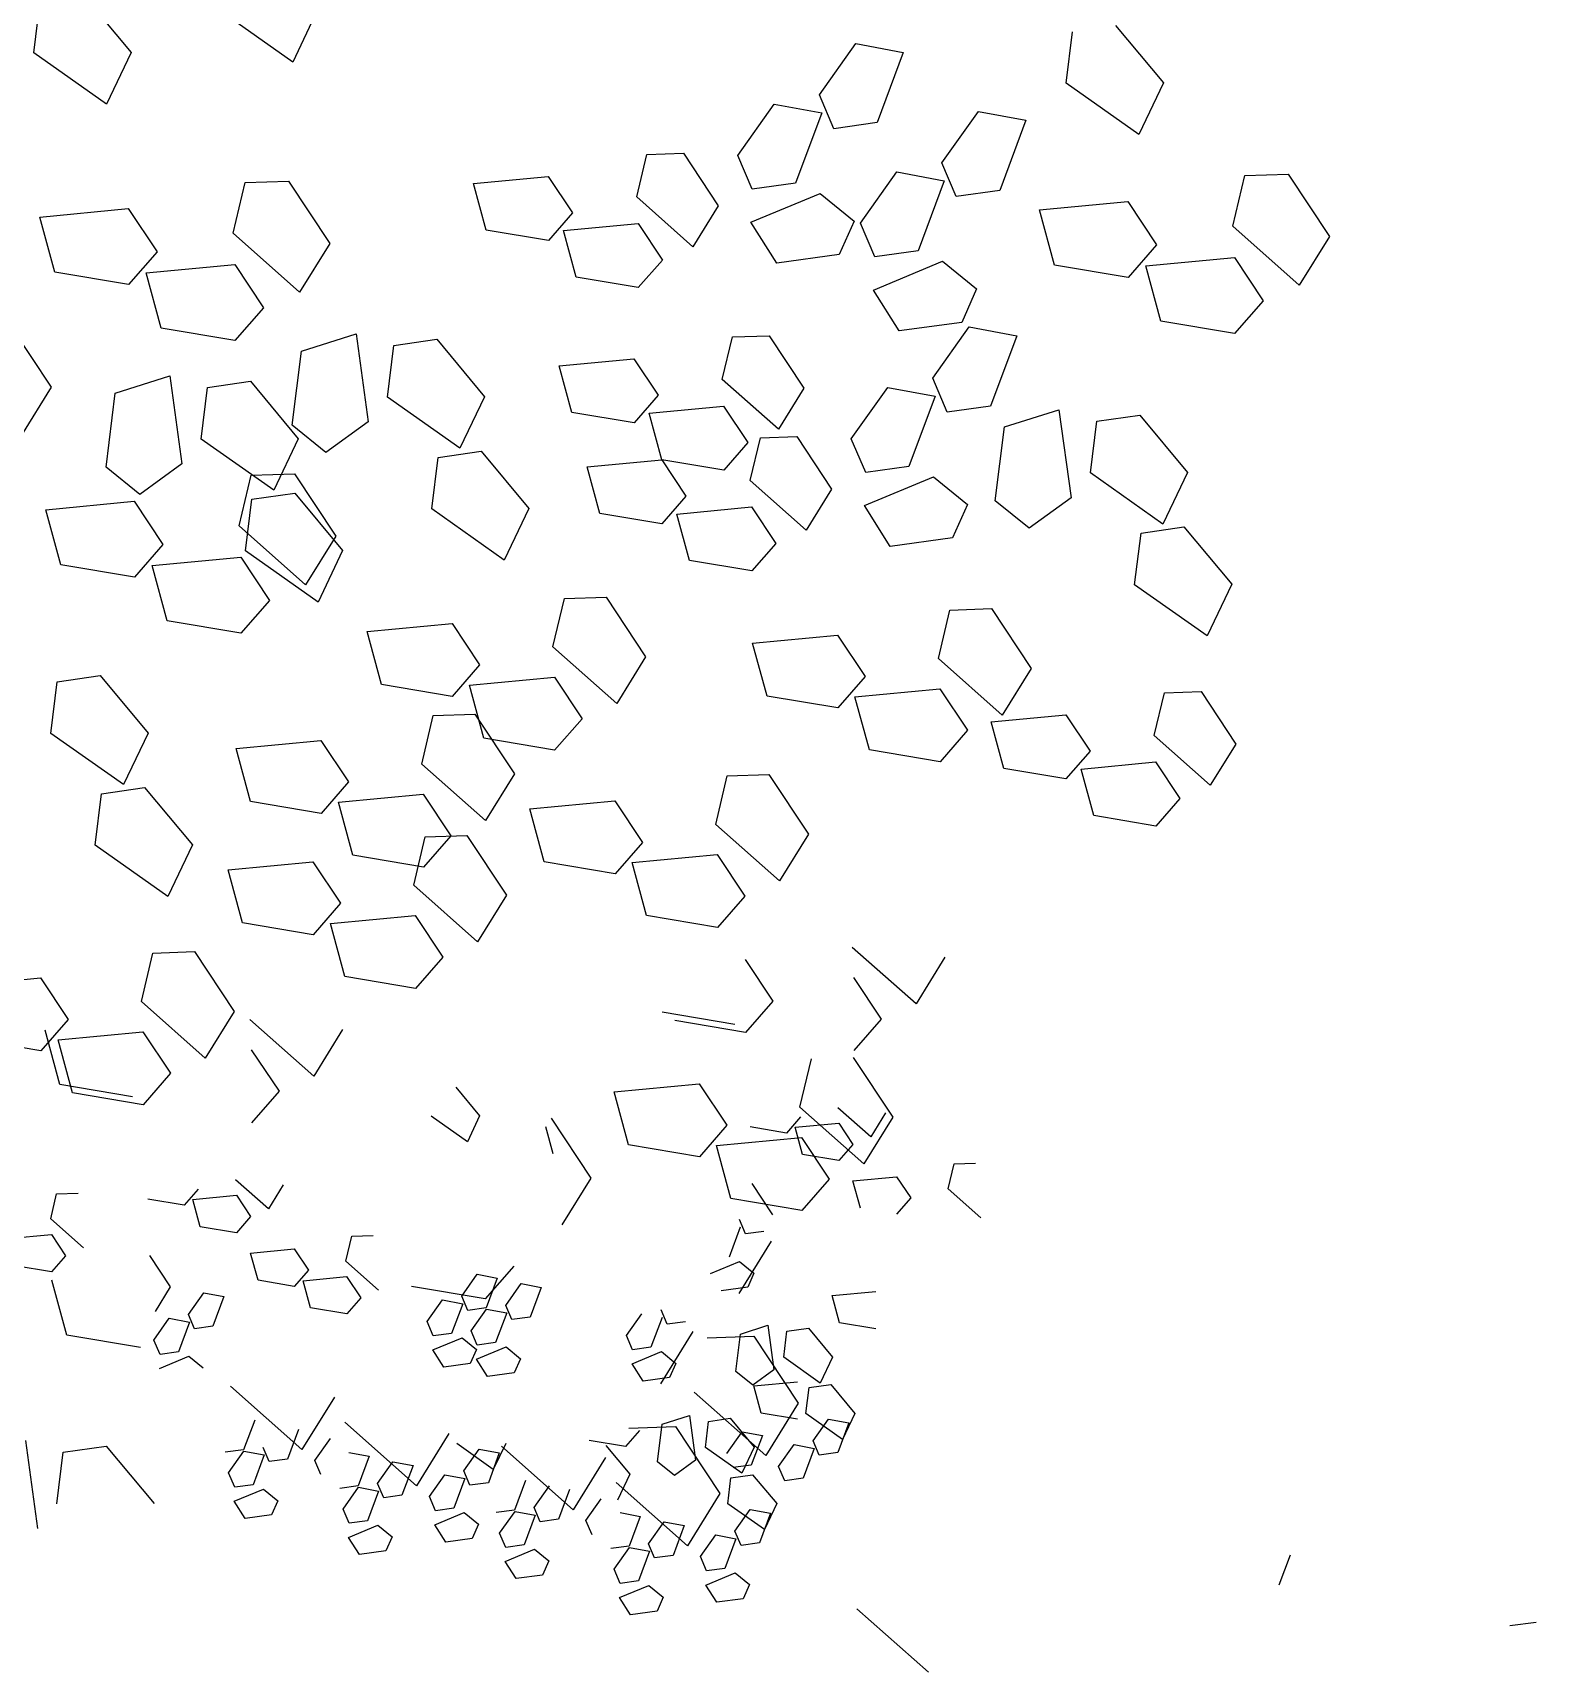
# Model space of a CAD drawing. Extents: x 131.23 to 135.31, y 388.61 to 393.37.
# Drawn here: x 133.962 to 135.309, y 390.287 to 391.756 of the extents above; entities that cross this region are included whole.
import ezdxf

# ---------------------------------------------------------------- set-up
doc = ezdxf.new("R2010")
doc.units = 0
doc.header["$LTSCALE"] = 0.01
doc.header["$MEASUREMENT"] = 0
doc.layers.get('0').update_dxf_attribs({"linetype": 'CONTINUOUS'})

msp = doc.modelspace()

# ---------------------------------------------------------------- linework, layer by layer
for p, q in [((134.007, 391.7895), (134.0498, 391.7381)), ((133.9627, 391.7378), (133.9684, 391.784)), ((134.1946, 391.7294), (134.1296, 391.7754)), ((134.2166, 391.7757), (134.1946, 391.7294)), ((134.9318, 391.7622), (134.9747, 391.7108)), ((134.6665, 391.7), (134.6992, 391.7461)), ((134.6992, 391.7461), (134.7416, 391.7381)), ((134.8876, 391.7105), (134.8933, 391.7567)), ((134.0277, 391.6918), (133.9627, 391.7378)), ((134.0498, 391.7381), (134.0277, 391.6918)), ((134.7416, 391.7381), (134.7183, 391.6752)), ((134.6794, 391.6698), (134.6665, 391.7)), ((134.9526, 391.6645), (134.8876, 391.7105)), ((134.9747, 391.7108), (134.9526, 391.6645)), ((134.5934, 391.6459), (134.6261, 391.6919)), ((134.6261, 391.6919), (134.6686, 391.684)), ((134.7763, 391.6392), (134.809, 391.6853)), ((134.809, 391.6853), (134.8515, 391.6773)), ((134.6686, 391.684), (134.6452, 391.621)), ((134.7183, 391.6752), (134.6794, 391.6698)), ((134.8515, 391.6773), (134.8281, 391.6144)), ((134.5029, 391.6086), (134.5119, 391.6468)), ((134.5119, 391.6468), (134.5447, 391.6479)), ((134.5447, 391.6479), (134.5759, 391.6008)), ((134.6063, 391.6157), (134.5934, 391.6459)), ((134.3567, 391.6208), (134.4235, 391.6271)), ((134.4235, 391.6271), (134.4453, 391.5944)), ((134.7032, 391.5851), (134.7359, 391.6311)), ((134.7359, 391.6311), (134.7784, 391.6232)), ((134.7892, 391.609), (134.7763, 391.6392)), ((135.0369, 391.5825), (135.0477, 391.6278)), ((135.0477, 391.6278), (135.0866, 391.6291)), ((135.0866, 391.6291), (135.1235, 391.5733)), ((134.1412, 391.5762), (134.152, 391.6215)), ((134.152, 391.6215), (134.1909, 391.6228)), ((134.1909, 391.6228), (134.2278, 391.5669)), ((134.368, 391.579), (134.3567, 391.6208)), ((134.6052, 391.5859), (134.6671, 391.6118)), ((134.6452, 391.621), (134.6063, 391.6157)), ((134.6671, 391.6118), (134.6976, 391.587)), ((134.7784, 391.6232), (134.755, 391.5602)), ((134.8281, 391.6144), (134.7892, 391.609)), ((133.968, 391.5906), (134.0472, 391.5982)), ((134.0472, 391.5982), (134.073, 391.5594)), ((134.5531, 391.564), (134.5029, 391.6086)), ((134.5759, 391.6008), (134.5531, 391.564)), ((134.8637, 391.597), (134.9429, 391.6045)), ((134.8771, 391.5475), (134.8637, 391.597)), ((134.9429, 391.6045), (134.9687, 391.5658)), ((133.9814, 391.5412), (133.968, 391.5906)), ((134.4453, 391.5944), (134.4237, 391.5697)), ((134.4372, 391.5785), (134.5041, 391.5848)), ((134.5041, 391.5848), (134.5258, 391.5521)), ((134.6283, 391.5494), (134.6052, 391.5859)), ((134.6976, 391.587), (134.6843, 391.557)), ((134.7161, 391.5549), (134.7032, 391.5851)), ((135.0965, 391.5297), (135.0369, 391.5825)), ((134.2008, 391.5234), (134.1412, 391.5762)), ((134.2278, 391.5669), (134.2008, 391.5234)), ((134.4237, 391.5697), (134.368, 391.579)), ((134.4485, 391.5367), (134.4372, 391.5785)), ((135.1235, 391.5733), (135.0965, 391.5297)), ((134.073, 391.5594), (134.0474, 391.5301)), ((134.5258, 391.5521), (134.5042, 391.5274)), ((134.6843, 391.557), (134.6283, 391.5494)), ((134.755, 391.5602), (134.7161, 391.5549)), ((134.9687, 391.5658), (134.9431, 391.5364)), ((134.9591, 391.5468), (135.0384, 391.5544)), ((135.0384, 391.5544), (135.0641, 391.5156)), ((134.0474, 391.5301), (133.9814, 391.5412)), ((134.0634, 391.5405), (134.1427, 391.548)), ((134.0768, 391.491), (134.0634, 391.5405)), ((134.1427, 391.548), (134.1684, 391.5093)), ((134.715, 391.5251), (134.7769, 391.551)), ((134.7769, 391.551), (134.8074, 391.5262)), ((134.9431, 391.5364), (134.8771, 391.5475)), ((134.9725, 391.4974), (134.9591, 391.5468)), ((134.5042, 391.5274), (134.4485, 391.5367)), ((134.7381, 391.4886), (134.715, 391.5251)), ((134.8074, 391.5262), (134.7941, 391.4962)), ((134.1684, 391.5093), (134.1428, 391.4799)), ((135.0641, 391.5156), (135.0385, 391.4863)), ((134.7941, 391.4962), (134.7381, 391.4886)), ((135.0385, 391.4863), (134.9725, 391.4974)), ((133.9417, 391.4932), (133.9781, 391.4382)), ((134.1428, 391.4799), (134.0768, 391.491)), ((134.2024, 391.4704), (134.2513, 391.4859)), ((134.2513, 391.4859), (134.2621, 391.407)), ((134.2851, 391.4755), (134.3236, 391.4811)), ((134.3236, 391.4811), (134.3664, 391.4296)), ((134.5795, 391.445), (134.5886, 391.4832)), ((134.5886, 391.4832), (134.6214, 391.4843)), ((134.6214, 391.4843), (134.6525, 391.4372)), ((134.7682, 391.4461), (134.8008, 391.4921)), ((134.8008, 391.4921), (134.8433, 391.4842)), ((134.8433, 391.4842), (134.8199, 391.4212)), ((134.1941, 391.404), (134.2024, 391.4704)), ((134.2794, 391.4293), (134.2851, 391.4755)), ((134.4334, 391.4572), (134.5002, 391.4635)), ((134.4447, 391.4155), (134.4334, 391.4572)), ((134.5002, 391.4635), (134.5219, 391.4309)), ((133.9781, 391.4382), (133.9515, 391.3953)), ((134.0356, 391.4329), (134.0845, 391.4483)), ((134.0845, 391.4483), (134.0953, 391.3694)), ((134.1125, 391.3917), (134.1183, 391.4379)), ((134.1183, 391.4379), (134.1568, 391.4435)), ((134.1568, 391.4435), (134.1996, 391.392)), ((134.6298, 391.4005), (134.5795, 391.445)), ((134.6525, 391.4372), (134.6298, 391.4005)), ((134.6951, 391.392), (134.7277, 391.438)), ((134.7277, 391.438), (134.7702, 391.4301)), ((134.7811, 391.4159), (134.7682, 391.4461)), ((134.0273, 391.3664), (134.0356, 391.4329)), ((134.3444, 391.3834), (134.2794, 391.4293)), ((134.3664, 391.4296), (134.3444, 391.3834)), ((134.5219, 391.4309), (134.5004, 391.4061)), ((134.5139, 391.4149), (134.5807, 391.4212)), ((134.5807, 391.4212), (134.6025, 391.3886)), ((134.7702, 391.4301), (134.7468, 391.3671)), ((134.8199, 391.4212), (134.7811, 391.4159)), ((134.2621, 391.407), (134.2244, 391.3797)), ((134.5004, 391.4061), (134.4447, 391.4155)), ((134.5252, 391.3732), (134.5139, 391.4149)), ((134.8324, 391.4026), (134.8812, 391.418)), ((134.8812, 391.418), (134.892, 391.3391)), ((134.9093, 391.3614), (134.915, 391.4076)), ((134.915, 391.4076), (134.9535, 391.4132)), ((134.9535, 391.4132), (134.9964, 391.3618)), ((134.1776, 391.3458), (134.1125, 391.3917)), ((134.1996, 391.392), (134.1776, 391.3458)), ((134.2244, 391.3797), (134.1941, 391.404)), ((134.6045, 391.3546), (134.6136, 391.3928)), ((134.6136, 391.3928), (134.6464, 391.3939)), ((134.6464, 391.3939), (134.6775, 391.3469)), ((134.708, 391.3618), (134.6951, 391.392)), ((134.824, 391.3362), (134.8324, 391.4026)), ((134.3248, 391.3752), (134.3633, 391.3808)), ((134.3633, 391.3808), (134.4062, 391.3294)), ((134.6025, 391.3886), (134.5809, 391.3638)), ((134.0576, 391.3421), (134.0273, 391.3664)), ((134.0953, 391.3694), (134.0576, 391.3421)), ((134.3191, 391.3291), (134.3248, 391.3752)), ((134.4584, 391.3668), (134.5252, 391.3732)), ((134.4697, 391.3251), (134.4584, 391.3668)), ((134.5252, 391.3732), (134.5469, 391.3405)), ((134.5809, 391.3638), (134.5252, 391.3732)), ((134.7468, 391.3671), (134.708, 391.3618)), ((134.9743, 391.3155), (134.9093, 391.3614)), ((134.9964, 391.3618), (134.9743, 391.3155)), ((134.1466, 391.314), (134.1573, 391.3592)), ((134.1573, 391.3592), (134.1962, 391.3605)), ((134.1962, 391.3605), (134.2331, 391.3047)), ((134.6547, 391.3101), (134.6045, 391.3546)), ((134.6775, 391.3469), (134.6547, 391.3101)), ((134.7068, 391.332), (134.7688, 391.3579)), ((134.7688, 391.3579), (134.7992, 391.3331)), ((133.9733, 391.3284), (134.0525, 391.3359)), ((134.0525, 391.3359), (134.0783, 391.2972)), ((134.1523, 391.2915), (134.158, 391.3377)), ((134.158, 391.3377), (134.1965, 391.3432)), ((134.1965, 391.3432), (134.2393, 391.2918)), ((134.5469, 391.3405), (134.5254, 391.3158)), ((134.73, 391.2955), (134.7068, 391.332)), ((134.7992, 391.3331), (134.7859, 391.3031)), ((134.8544, 391.3118), (134.824, 391.3362)), ((134.892, 391.3391), (134.8544, 391.3118)), ((133.9867, 391.2789), (133.9733, 391.3284)), ((134.3841, 391.2831), (134.3191, 391.3291)), ((134.4062, 391.3294), (134.3841, 391.2831)), ((134.5254, 391.3158), (134.4697, 391.3251)), ((134.5389, 391.3245), (134.6057, 391.3309)), ((134.5502, 391.2828), (134.5389, 391.3245)), ((134.6057, 391.3309), (134.6274, 391.2982)), ((134.2061, 391.2612), (134.1466, 391.314)), ((134.2331, 391.3047), (134.2061, 391.2612)), ((134.7859, 391.3031), (134.73, 391.2955)), ((134.949, 391.2612), (134.9547, 391.3074)), ((134.9547, 391.3074), (134.9932, 391.3129)), ((134.9932, 391.3129), (135.0361, 391.2615)), ((134.0783, 391.2972), (134.0527, 391.2679)), ((134.2173, 391.2455), (134.1523, 391.2915)), ((134.2393, 391.2918), (134.2173, 391.2455)), ((134.6274, 391.2982), (134.6059, 391.2735)), ((134.0527, 391.2679), (133.9867, 391.2789)), ((134.0687, 391.2783), (134.148, 391.2858)), ((134.0821, 391.2288), (134.0687, 391.2783)), ((134.148, 391.2858), (134.1737, 391.247)), ((134.6059, 391.2735), (134.5502, 391.2828)), ((135.014, 391.2153), (134.949, 391.2612)), ((135.0361, 391.2615), (135.014, 391.2153)), ((134.1737, 391.247), (134.1482, 391.2177)), ((134.4277, 391.2054), (134.438, 391.2489)), ((134.438, 391.2489), (134.4754, 391.2501)), ((134.4754, 391.2501), (134.5108, 391.1965)), ((134.1482, 391.2177), (134.0821, 391.2288)), ((134.7731, 391.1949), (134.7834, 391.2384)), ((134.7834, 391.2384), (134.8208, 391.2397)), ((134.8208, 391.2397), (134.8563, 391.1861)), ((134.2613, 391.2192), (134.3374, 391.2265)), ((134.2742, 391.1717), (134.2613, 391.2192)), ((134.3374, 391.2265), (134.3621, 391.1893)), ((134.6067, 391.2088), (134.6828, 391.216)), ((134.6828, 391.216), (134.7076, 391.1788)), ((134.4849, 391.1547), (134.4277, 391.2054)), ((134.6196, 391.1613), (134.6067, 391.2088)), ((134.3621, 391.1893), (134.3376, 391.1611)), ((134.5108, 391.1965), (134.4849, 391.1547)), ((134.8303, 391.1442), (134.7731, 391.1949)), ((134.8563, 391.1861), (134.8303, 391.1442)), ((133.9779, 391.1279), (133.9836, 391.1741)), ((133.9836, 391.1741), (134.0221, 391.1797)), ((134.0221, 391.1797), (134.065, 391.1282)), ((134.3376, 391.1611), (134.2742, 391.1717)), ((134.353, 391.1711), (134.4291, 391.1783)), ((134.3658, 391.1236), (134.353, 391.1711)), ((134.4291, 391.1783), (134.4538, 391.1411)), ((134.7076, 391.1788), (134.683, 391.1507)), ((134.683, 391.1507), (134.6196, 391.1613)), ((134.6984, 391.1607), (134.7745, 391.1679)), ((134.7113, 391.1131), (134.6984, 391.1607)), ((134.7745, 391.1679), (134.7992, 391.1307)), ((134.9666, 391.1261), (134.9757, 391.1643)), ((134.9757, 391.1643), (135.0085, 391.1654)), ((135.0085, 391.1654), (135.0396, 391.1183)), ((134.3102, 391.1005), (134.3205, 391.144)), ((134.3205, 391.144), (134.3579, 391.1452)), ((134.3579, 391.1452), (134.3934, 391.0916)), ((134.4538, 391.1411), (134.4292, 391.1129)), ((134.8204, 391.1383), (134.8873, 391.1447)), ((134.8873, 391.1447), (134.909, 391.112)), ((134.0429, 391.082), (133.9779, 391.1279)), ((134.065, 391.1282), (134.0429, 391.082)), ((134.7992, 391.1307), (134.7747, 391.1025)), ((134.8318, 391.0966), (134.8204, 391.1383)), ((135.0168, 391.0816), (134.9666, 391.1261)), ((134.1438, 391.1143), (134.2199, 391.1216)), ((134.1567, 391.0668), (134.1438, 391.1143)), ((134.2199, 391.1216), (134.2447, 391.0844)), ((134.4292, 391.1129), (134.3658, 391.1236)), ((134.7747, 391.1025), (134.7113, 391.1131)), ((134.909, 391.112), (134.8874, 391.0872)), ((135.0396, 391.1183), (135.0168, 391.0816)), ((134.3674, 391.0498), (134.3102, 391.1005)), ((134.8874, 391.0872), (134.8318, 391.0966)), ((134.901, 391.096), (134.9678, 391.1024)), ((134.9678, 391.1024), (134.9895, 391.0697)), ((134.2447, 391.0844), (134.2201, 391.0562)), ((134.3934, 391.0916), (134.3674, 391.0498)), ((134.5736, 391.0464), (134.5839, 391.0898)), ((134.5839, 391.0898), (134.6212, 391.0911)), ((134.6212, 391.0911), (134.6567, 391.0375)), ((134.9123, 391.0543), (134.901, 391.096)), ((134.0176, 391.0277), (134.0233, 391.0739)), ((134.0233, 391.0739), (134.0618, 391.0794)), ((134.0618, 391.0794), (134.1047, 391.028)), ((134.2355, 391.0662), (134.3116, 391.0734)), ((134.3116, 391.0734), (134.3363, 391.0362)), ((134.4072, 391.0602), (134.4833, 391.0675)), ((134.4833, 391.0675), (134.508, 391.0302)), ((134.9895, 391.0697), (134.968, 391.0449)), ((134.2201, 391.0562), (134.1567, 391.0668)), ((134.2484, 391.0187), (134.2355, 391.0662)), ((134.42, 391.0127), (134.4072, 391.0602)), ((134.968, 391.0449), (134.9123, 391.0543)), ((134.6308, 390.9957), (134.5736, 391.0464)), ((134.0826, 390.9817), (134.0176, 391.0277)), ((134.1047, 391.028), (134.0826, 390.9817)), ((134.303, 390.9918), (134.3134, 391.0353)), ((134.3363, 391.0362), (134.3118, 391.008)), ((134.3134, 391.0353), (134.3507, 391.0365)), ((134.3507, 391.0365), (134.3862, 390.9829)), ((134.508, 391.0302), (134.4834, 391.0021)), ((134.6567, 391.0375), (134.6308, 390.9957)), ((134.1366, 391.0057), (134.2127, 391.0129)), ((134.2127, 391.0129), (134.2375, 390.9757)), ((134.3118, 391.008), (134.2484, 391.0187)), ((134.4834, 391.0021), (134.42, 391.0127)), ((134.4988, 391.0121), (134.5749, 391.0193)), ((134.5117, 390.9646), (134.4988, 391.0121)), ((134.5749, 391.0193), (134.5997, 390.9821)), ((134.1495, 390.9582), (134.1366, 391.0057)), ((134.3603, 390.9411), (134.303, 390.9918)), ((134.3862, 390.9829), (134.3603, 390.9411)), ((134.5997, 390.9821), (134.5751, 390.9539)), ((134.2375, 390.9757), (134.2129, 390.9475)), ((134.2283, 390.9575), (134.3044, 390.9647)), ((134.3044, 390.9647), (134.3292, 390.9275)), ((134.5751, 390.9539), (134.5117, 390.9646)), ((134.2129, 390.9475), (134.1495, 390.9582)), ((134.2412, 390.91), (134.2283, 390.9575)), ((134.7531, 390.8855), (134.6959, 390.9362)), ((134.059, 390.8877), (134.0693, 390.9311)), ((134.0693, 390.9311), (134.1067, 390.9324)), ((134.1067, 390.9324), (134.1422, 390.8788)), ((134.3292, 390.9275), (134.3046, 390.8994)), ((134.6001, 390.9253), (134.6248, 390.8881)), ((134.779, 390.9273), (134.7531, 390.8855)), ((133.8926, 390.9015), (133.9687, 390.9088)), ((133.9687, 390.9088), (133.9935, 390.8715)), ((134.3046, 390.8994), (134.2412, 390.91)), ((134.6972, 390.9091), (134.722, 390.8719)), ((134.1162, 390.837), (134.059, 390.8877)), ((134.1422, 390.8788), (134.1162, 390.837)), ((134.5906, 390.8671), (134.5256, 390.878)), ((134.6248, 390.8881), (134.6003, 390.8599)), ((133.9935, 390.8715), (133.9689, 390.8434)), ((133.9859, 390.8133), (133.9727, 390.862)), ((134.2134, 390.8208), (134.1562, 390.8715)), ((134.2393, 390.8626), (134.2134, 390.8208)), ((134.6003, 390.8599), (134.5369, 390.8706)), ((134.722, 390.8719), (134.6974, 390.8438)), ((133.9689, 390.8434), (133.9055, 390.854)), ((133.9843, 390.8534), (134.0604, 390.8606)), ((133.9972, 390.8059), (133.9843, 390.8534)), ((134.0604, 390.8606), (134.0851, 390.8234)), ((134.1575, 390.8444), (134.1823, 390.8072)), ((134.6491, 390.7929), (134.6594, 390.8364)), ((134.6968, 390.8376), (134.7323, 390.784)), ((134.0851, 390.8234), (134.0606, 390.7952)), ((134.0509, 390.8023), (133.9859, 390.8133)), ((134.0606, 390.7952), (133.9972, 390.8059)), ((134.1823, 390.8072), (134.1577, 390.779)), ((134.3407, 390.8108), (134.3621, 390.7851)), ((134.4827, 390.8067), (134.5588, 390.814)), ((134.4956, 390.7592), (134.4827, 390.8067)), ((134.5588, 390.814), (134.5836, 390.7768)), ((134.7063, 390.7422), (134.6491, 390.7929)), ((134.7125, 390.7665), (134.6831, 390.7925)), ((134.3511, 390.7619), (134.3186, 390.7849)), ((134.3621, 390.7851), (134.3511, 390.7619)), ((134.4279, 390.7512), (134.4213, 390.7755)), ((134.4263, 390.7831), (134.4618, 390.7294)), ((134.5836, 390.7768), (134.559, 390.7486)), ((134.6369, 390.7698), (134.6044, 390.7753)), ((134.6495, 390.7843), (134.6369, 390.7698)), ((134.6448, 390.775), (134.6838, 390.7787)), ((134.6514, 390.7506), (134.6448, 390.775)), ((134.6838, 390.7787), (134.6965, 390.7596)), ((134.7323, 390.784), (134.7063, 390.7422)), ((134.7258, 390.788), (134.7125, 390.7665)), ((134.559, 390.7486), (134.4956, 390.7592)), ((134.5744, 390.7586), (134.6505, 390.7658)), ((134.6505, 390.7658), (134.6752, 390.7286)), ((134.6965, 390.7596), (134.6839, 390.7451)), ((134.5873, 390.7111), (134.5744, 390.7586)), ((134.6839, 390.7451), (134.6514, 390.7506)), ((134.4618, 390.7294), (134.4358, 390.6876)), ((134.6965, 390.727), (134.7356, 390.7307)), ((134.7356, 390.7307), (134.7483, 390.7116)), ((134.7819, 390.7198), (134.7872, 390.7421)), ((134.7872, 390.7421), (134.8063, 390.7428)), ((133.9777, 390.6929), (133.983, 390.7152)), ((133.983, 390.7152), (134.0022, 390.7158)), ((134.1098, 390.7196), (134.0972, 390.7051)), ((134.1728, 390.7018), (134.1434, 390.7278)), ((134.1861, 390.7233), (134.1728, 390.7018)), ((134.6059, 390.7247), (134.6245, 390.6966)), ((134.6752, 390.7286), (134.6507, 390.7004)), ((134.7032, 390.7026), (134.6965, 390.727)), ((134.8112, 390.6938), (134.7819, 390.7198)), ((134.0972, 390.7051), (134.0647, 390.7106)), ((134.1051, 390.7102), (134.1441, 390.714)), ((134.1117, 390.6859), (134.1051, 390.7102)), ((134.1441, 390.714), (134.1568, 390.6949)), ((134.6507, 390.7004), (134.5873, 390.7111)), ((134.7483, 390.7116), (134.7357, 390.6971)), ((134.0071, 390.6669), (133.9777, 390.6929)), ((134.1442, 390.6804), (134.1117, 390.6859)), ((134.1568, 390.6949), (134.1442, 390.6804)), ((134.5956, 390.6854), (134.5858, 390.6587)), ((134.6002, 390.6794), (134.5948, 390.6922)), ((133.9394, 390.6753), (133.9784, 390.679)), ((133.9784, 390.679), (133.9911, 390.6599)), ((134.2422, 390.6551), (134.2475, 390.6774)), ((134.2475, 390.6774), (134.2666, 390.6781)), ((134.6233, 390.6729), (134.5943, 390.6261)), ((134.6167, 390.6816), (134.6002, 390.6794)), ((133.9911, 390.6599), (133.9785, 390.6455)), ((134.0662, 390.66), (134.0848, 390.6319)), ((134.1568, 390.6622), (134.1959, 390.6659)), ((134.1635, 390.6379), (134.1568, 390.6622)), ((134.1959, 390.6659), (134.2086, 390.6469)), ((133.9785, 390.6455), (133.946, 390.6509)), ((134.2086, 390.6469), (134.196, 390.6324)), ((134.2039, 390.6375), (134.2429, 390.6412)), ((134.2715, 390.6291), (134.2422, 390.6551)), ((134.2429, 390.6412), (134.2556, 390.6222)), ((134.346, 390.6237), (134.3598, 390.6432)), ((134.3598, 390.6432), (134.3778, 390.6399)), ((134.3927, 390.6506), (134.3671, 390.6213)), ((134.5688, 390.6439), (134.595, 390.6548)), ((134.595, 390.6548), (134.6079, 390.6443)), ((134.6079, 390.6443), (134.6023, 390.6316)), ((133.9921, 390.5886), (133.9787, 390.6381)), ((134.0848, 390.6319), (134.0712, 390.6099)), ((134.1012, 390.6072), (134.115, 390.6267)), ((134.115, 390.6267), (134.133, 390.6233)), ((134.196, 390.6324), (134.1635, 390.6379)), ((134.2105, 390.6132), (134.2039, 390.6375)), ((134.3671, 390.6213), (134.3011, 390.6324)), ((134.3778, 390.6399), (134.3679, 390.6132)), ((134.3854, 390.6154), (134.3992, 390.6349)), ((134.3992, 390.6349), (134.4172, 390.6315)), ((134.4172, 390.6315), (134.4073, 390.6049)), ((134.6023, 390.6316), (134.5786, 390.6284)), ((134.678, 390.6242), (134.717, 390.6279)), ((134.133, 390.6233), (134.1231, 390.5967)), ((134.243, 390.6077), (134.2105, 390.6132)), ((134.2556, 390.6222), (134.243, 390.6077)), ((134.3151, 390.6008), (134.3289, 390.6203)), ((134.3289, 390.6203), (134.3469, 390.6169)), ((134.3469, 390.6169), (134.337, 390.5903)), ((134.3515, 390.6109), (134.346, 390.6237)), ((134.3679, 390.6132), (134.3515, 390.6109)), ((134.3545, 390.5925), (134.3683, 390.612)), ((134.3683, 390.612), (134.3863, 390.6086)), ((134.3909, 390.6026), (134.3854, 390.6154)), ((134.6846, 390.5998), (134.678, 390.6242)), ((134.0702, 390.5843), (134.084, 390.6038)), ((134.084, 390.6038), (134.102, 390.6004)), ((134.102, 390.6004), (134.0921, 390.5738)), ((134.1066, 390.5944), (134.1012, 390.6072)), ((134.3205, 390.588), (134.3151, 390.6008)), ((134.3863, 390.6086), (134.3764, 390.582)), ((134.4073, 390.6049), (134.3909, 390.6026)), ((134.4937, 390.5884), (134.5075, 390.6079)), ((134.5255, 390.6045), (134.5156, 390.5778)), ((134.5301, 390.5985), (134.5246, 390.6113)), ((134.5465, 390.6007), (134.5301, 390.5985)), ((134.5957, 390.5897), (134.6204, 390.5975)), ((134.6204, 390.5975), (134.6258, 390.5577)), ((134.7171, 390.5944), (134.6846, 390.5998)), ((134.0581, 390.5775), (133.9921, 390.5886)), ((134.0757, 390.5715), (134.0702, 390.5843)), ((134.1231, 390.5967), (134.1066, 390.5944)), ((134.32, 390.5754), (134.3463, 390.5864)), ((134.337, 390.5903), (134.3205, 390.588)), ((134.3463, 390.5864), (134.3592, 390.5759)), ((134.3599, 390.5797), (134.3545, 390.5925)), ((134.4991, 390.5756), (134.4937, 390.5884)), ((134.5532, 390.592), (134.5241, 390.5452)), ((134.566, 390.5863), (134.6078, 390.5877)), ((134.5915, 390.5562), (134.5957, 390.5897)), ((134.6078, 390.5877), (134.6476, 390.5277)), ((134.6345, 390.569), (134.6374, 390.5923)), ((134.6374, 390.5923), (134.6568, 390.5951)), ((134.6568, 390.5951), (134.6784, 390.5691)), ((134.0752, 390.5589), (134.1014, 390.5699)), ((134.0921, 390.5738), (134.0757, 390.5715)), ((134.1014, 390.5699), (134.1143, 390.5594)), ((134.3299, 390.56), (134.32, 390.5754)), ((134.3592, 390.5759), (134.3535, 390.5632)), ((134.3594, 390.5671), (134.3857, 390.5781)), ((134.3764, 390.582), (134.3599, 390.5797)), ((134.3857, 390.5781), (134.3986, 390.5676)), ((134.4987, 390.563), (134.5249, 390.5739)), ((134.5156, 390.5778), (134.4991, 390.5756)), ((134.5249, 390.5739), (134.5378, 390.5634)), ((134.6673, 390.5458), (134.6345, 390.569)), ((134.6784, 390.5691), (134.6673, 390.5458)), ((134.3535, 390.5632), (134.3299, 390.56)), ((134.3692, 390.5517), (134.3594, 390.5671)), ((134.3929, 390.5549), (134.3692, 390.5517)), ((134.3986, 390.5676), (134.3929, 390.5549)), ((134.5085, 390.5475), (134.4987, 390.563)), ((134.5378, 390.5634), (134.5321, 390.5507)), ((134.6068, 390.5439), (134.5915, 390.5562)), ((134.6258, 390.5577), (134.6068, 390.5439)), ((134.2029, 390.4862), (134.1389, 390.543)), ((134.5321, 390.5507), (134.5085, 390.5475)), ((134.6078, 390.5433), (134.6468, 390.547)), ((134.6144, 390.5189), (134.6078, 390.5433)), ((134.6545, 390.5184), (134.6574, 390.5417)), ((134.6574, 390.5417), (134.6768, 390.5445)), ((134.6768, 390.5445), (134.6984, 390.5186)), ((134.232, 390.5331), (134.2029, 390.4862)), ((134.6185, 390.4808), (134.5544, 390.5376)), ((134.6476, 390.5277), (134.6185, 390.4808)), ((134.1605, 390.5126), (134.1506, 390.4859)), ((134.3055, 390.4538), (134.2414, 390.5106)), ((134.5256, 390.5088), (134.5502, 390.5166)), ((134.5502, 390.5166), (134.5556, 390.4768)), ((134.5644, 390.4881), (134.5672, 390.5114)), ((134.5672, 390.5114), (134.5866, 390.5142)), ((134.5866, 390.5142), (134.6082, 390.4882)), ((134.6469, 390.5135), (134.6144, 390.5189)), ((134.6873, 390.4953), (134.6545, 390.5184)), ((134.661, 390.494), (134.6748, 390.5135)), ((134.6748, 390.5135), (134.6928, 390.5101)), ((134.6928, 390.5101), (134.6829, 390.4834)), ((134.6984, 390.5186), (134.6873, 390.4953)), ((134.1999, 390.5043), (134.19, 390.4776)), ((134.2145, 390.4764), (134.2283, 390.496)), ((134.3345, 390.5007), (134.3055, 390.4538)), ((134.5054, 390.5032), (134.4928, 390.4888)), ((134.4958, 390.5054), (134.5377, 390.5068)), ((134.5213, 390.4753), (134.5256, 390.5088)), ((134.5377, 390.5068), (134.5774, 390.4468)), ((134.5836, 390.4827), (134.5974, 390.5022)), ((134.5974, 390.5022), (134.6154, 390.4989)), ((134.6154, 390.4989), (134.6055, 390.4722)), ((133.9552, 390.4942), (133.966, 390.4153)), ((133.9833, 390.4376), (133.989, 390.4838)), ((133.989, 390.4838), (134.0275, 390.4893)), ((134.0275, 390.4893), (134.0704, 390.4379)), ((134.1506, 390.4859), (134.1341, 390.4837)), ((134.1371, 390.4652), (134.1509, 390.4847)), ((134.1509, 390.4847), (134.1689, 390.4814)), ((134.1689, 390.4814), (134.159, 390.4547)), ((134.1735, 390.4754), (134.1681, 390.4881)), ((134.245, 390.4836), (134.263, 390.4802)), ((134.263, 390.4802), (134.2531, 390.4536)), ((134.3743, 390.4683), (134.3415, 390.4915)), ((134.3479, 390.467), (134.3618, 390.4865)), ((134.3618, 390.4865), (134.3797, 390.4831)), ((134.3797, 390.4831), (134.3699, 390.4565)), ((134.3854, 390.4916), (134.3743, 390.4683)), ((134.4458, 390.4323), (134.3817, 390.4891)), ((134.4928, 390.4888), (134.4603, 390.4942)), ((134.4752, 390.4899), (134.4968, 390.464)), ((134.5971, 390.4649), (134.5644, 390.4881)), ((134.6082, 390.4882), (134.5971, 390.4649)), ((134.63, 390.4711), (134.6438, 390.4906)), ((134.6438, 390.4906), (134.6618, 390.4872)), ((134.6618, 390.4872), (134.6519, 390.4605)), ((134.6664, 390.4812), (134.661, 390.494)), ((134.6829, 390.4834), (134.6664, 390.4812)), ((134.1426, 390.4525), (134.1371, 390.4652)), ((134.19, 390.4776), (134.1735, 390.4754)), ((134.2199, 390.4637), (134.2145, 390.4764)), ((134.2706, 390.4558), (134.2844, 390.4753)), ((134.2844, 390.4753), (134.3024, 390.4719)), ((134.3024, 390.4719), (134.2925, 390.4453)), ((134.3534, 390.4542), (134.3479, 390.467)), ((134.4748, 390.4791), (134.4458, 390.4323)), ((134.5366, 390.463), (134.5213, 390.4753)), ((134.5556, 390.4768), (134.5366, 390.463)), ((134.6055, 390.4722), (134.5891, 390.47)), ((134.6355, 390.4583), (134.63, 390.4711)), ((134.1421, 390.4399), (134.1683, 390.4508)), ((134.159, 390.4547), (134.1426, 390.4525)), ((134.1683, 390.4508), (134.1812, 390.4403)), ((134.2531, 390.4536), (134.2367, 390.4513)), ((134.2397, 390.4329), (134.2535, 390.4524)), ((134.2535, 390.4524), (134.2715, 390.449)), ((134.2761, 390.443), (134.2706, 390.4558)), ((134.317, 390.4441), (134.3308, 390.4636)), ((134.3308, 390.4636), (134.3488, 390.4602)), ((134.3488, 390.4602), (134.3389, 390.4336)), ((134.3699, 390.4565), (134.3534, 390.4542)), ((134.4033, 390.4586), (134.3934, 390.432)), ((134.4109, 390.4342), (134.4247, 390.4537)), ((134.4427, 390.4503), (134.4328, 390.4237)), ((134.5483, 390.3999), (134.4843, 390.4567)), ((134.4968, 390.464), (134.4856, 390.4407)), ((134.5844, 390.4375), (134.5873, 390.4608)), ((134.5873, 390.4608), (134.6067, 390.4636)), ((134.6067, 390.4636), (134.6283, 390.4377)), ((134.6519, 390.4605), (134.6355, 390.4583)), ((134.1519, 390.4244), (134.1421, 390.4399)), ((134.1812, 390.4403), (134.1756, 390.4276)), ((134.2715, 390.449), (134.2616, 390.4224)), ((134.2925, 390.4453), (134.2761, 390.443)), ((134.3225, 390.4313), (134.317, 390.4441)), ((134.4573, 390.4225), (134.4711, 390.442)), ((134.5774, 390.4468), (134.5483, 390.3999)), ((134.6172, 390.4144), (134.5844, 390.4375)), ((134.6283, 390.4377), (134.6172, 390.4144)), ((134.1756, 390.4276), (134.1519, 390.4244)), ((134.2451, 390.4201), (134.2397, 390.4329)), ((134.2616, 390.4224), (134.2451, 390.4201)), ((134.322, 390.4187), (134.3482, 390.4297)), ((134.3389, 390.4336), (134.3225, 390.4313)), ((134.3482, 390.4297), (134.3611, 390.4192)), ((134.3934, 390.432), (134.377, 390.4297)), ((134.38, 390.4113), (134.3938, 390.4308)), ((134.3938, 390.4308), (134.4118, 390.4274)), ((134.4118, 390.4274), (134.4019, 390.4008)), ((134.4164, 390.4214), (134.4109, 390.4342)), ((134.4328, 390.4237), (134.4164, 390.4214)), ((134.4628, 390.4097), (134.4573, 390.4225)), ((134.4879, 390.4297), (134.5059, 390.4263)), ((134.5059, 390.4263), (134.496, 390.3996)), ((134.5135, 390.4018), (134.5273, 390.4213)), ((134.5273, 390.4213), (134.5453, 390.418)), ((134.5908, 390.4131), (134.6046, 390.4326)), ((134.6046, 390.4326), (134.6226, 390.4292)), ((134.6226, 390.4292), (134.6127, 390.4026)), ((134.2446, 390.4075), (134.2708, 390.4184)), ((134.2544, 390.3921), (134.2446, 390.4075)), ((134.2708, 390.4184), (134.2837, 390.408)), ((134.2837, 390.408), (134.2781, 390.3953)), ((134.3318, 390.4033), (134.322, 390.4187)), ((134.3555, 390.4065), (134.3318, 390.4033)), ((134.3611, 390.4192), (134.3555, 390.4065)), ((134.3854, 390.3985), (134.38, 390.4113)), ((134.5453, 390.418), (134.5354, 390.3913)), ((134.5599, 390.3902), (134.5737, 390.4097)), ((134.5737, 390.4097), (134.5917, 390.4063)), ((134.5917, 390.4063), (134.5818, 390.3797)), ((134.5963, 390.4003), (134.5908, 390.4131)), ((134.2781, 390.3953), (134.2544, 390.3921)), ((134.3849, 390.3859), (134.4112, 390.3969)), ((134.4019, 390.4008), (134.3854, 390.3985)), ((134.4112, 390.3969), (134.4241, 390.3864)), ((134.496, 390.3996), (134.4795, 390.3974)), ((134.4825, 390.3789), (134.4963, 390.3984)), ((134.4963, 390.3984), (134.5143, 390.3951)), ((134.5143, 390.3951), (134.5044, 390.3684)), ((134.5189, 390.3891), (134.5135, 390.4018)), ((134.6127, 390.4026), (134.5963, 390.4003)), ((135.0882, 390.3914), (135.0783, 390.3648)), ((134.3948, 390.3705), (134.3849, 390.3859)), ((134.4241, 390.3864), (134.4184, 390.3737)), ((134.488, 390.3662), (134.4825, 390.3789)), ((134.5354, 390.3913), (134.5189, 390.3891)), ((134.5653, 390.3774), (134.5599, 390.3902)), ((134.5818, 390.3797), (134.5653, 390.3774)), ((134.4184, 390.3737), (134.3948, 390.3705)), ((134.4875, 390.3536), (134.5137, 390.3645)), ((134.5044, 390.3684), (134.488, 390.3662)), ((134.5137, 390.3645), (134.5266, 390.354)), ((134.5648, 390.3648), (134.5911, 390.3757)), ((134.5746, 390.3493), (134.5648, 390.3648)), ((134.5911, 390.3757), (134.6039, 390.3652)), ((134.6039, 390.3652), (134.5983, 390.3525)), ((134.4973, 390.3381), (134.4875, 390.3536)), ((134.5266, 390.354), (134.521, 390.3413)), ((134.5983, 390.3525), (134.5746, 390.3493)), ((134.521, 390.3413), (134.4973, 390.3381)), ((134.7642, 390.2867), (134.7001, 390.3434)), ((135.3088, 390.3313), (135.2851, 390.3281))]:
    msp.add_line(p, q)

doc.saveas('drawing.dxf')
